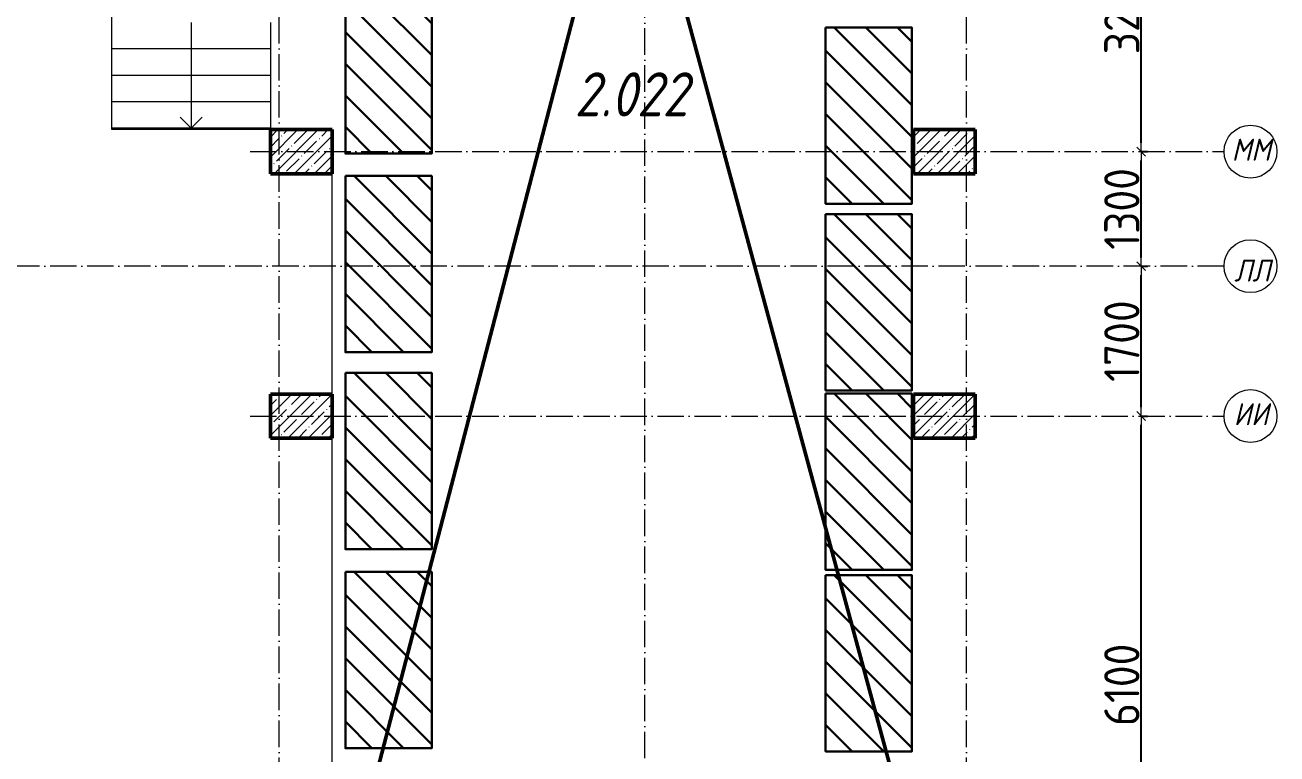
# Model space of a CAD drawing. Header units: millimetres. Extents: x -356862 to 418287, y 0 to 839748.
# Drawn here: x 232895 to 247103, y 516563 to 524833 of the extents above; entities that cross this region are included whole.
import ezdxf

# ---------------------------------------------------------------- set-up
doc = ezdxf.new("R2010")
doc.units = ezdxf.units.MM
doc.linetypes.add('50_200_ШТРИХ_1Т_ш5_п1_п1_', pattern=[700, 500, -100, 0, -100])
for name, color, linetype, lineweight in [('0) строит. леса', 20, 'Continuous', 30), ('A-____-____-DIMS', 7, 'Continuous', 9), ('A-DETL-____-OTLN-1', 7, 'Continuous', 50), ('A-FLOR-____-OTLN', 7, 'Continuous', 9), ('S-COLS-____-MCUT', 7, 'Continuous', 50), ('S-COLS-____-OTLN', 7, 'Continuous', 9), ('S-GRID-____-IDEN', 7, 'Continuous', 9), ('S-GRID-____-OTLN-1', 7, '50_200_ШТРИХ_1Т_ш5_п1_п1_', 9), ('S-STRS-____-OTLN-1', 7, 'Continuous', 9), ('Марки помещений', 7, 'Continuous', 9)]:
    doc.layers.add(name, color=color, linetype=linetype, lineweight=lineweight)
doc.styles.add('ISOCPEUR_I_2', font='isocpeui.ttf', dxfattribs={"width": 0.85, "height": 2.3})
doc.styles.add('ISOCPEUR_I_9', font='isocpeui.ttf', dxfattribs={"width": 0.9, "height": 250})
doc.styles.add('СПДС', font='isocpeur.ttf', dxfattribs={"width": 0.9})
doc.dimstyles.new('Размера А3', dxfattribs={"dimtxt": 200, "dimasz": 100, "dimexe": 70, "dimexo": 100, "dimgap": 20, "dimtad": 1, "dimdec": 0, "dimrnd": 10, "dimzin": 0, "dimdsep": 46, "dimtxsty": 'СПДС', "dimblk": 'ARROWHEAD_6', "dimcen": 1, "dimclrd": 256, "dimclre": 256, "dimclrt": 256, "dimazin": 0, "dimtfac": 1, "dimtdec": 0, "dimtmove": 2, "dimatfit": 3, "dimfxl": 1, "dimtolj": 1, "dimtzin": 0, "dimarcsym": 0})

# ---------------------------------------------------------------- blocks, each defined once
blk = doc.blocks.new('BSC_Колонна _Прямоугольная - 500х700-V96-АР1_План отверстий 3 этажа в осях 1-64_Ю-ЯЯ')
at = {"layer": 'S-COLS-____-OTLN'}
h = blk.add_hatch(dxfattribs=at)
h.set_pattern_fill('FP_101', color=256, style=0, pattern_type=2)
h.set_pattern_definition([(315, (-64381.04, 93600), (114.04925, 114.04925), []), (315, (-64381.04, 93485.95), (114.04925, 114.04925), [201.613, -40.323, 3.353, -36.97])])
h.paths.add_polyline_path([(-250, 350), (-250, -350), (250, -350), (250, 350)], flags=0)
at = {"layer": 'S-COLS-____-MCUT'}
for p, q in [((250, 350), (-250, 350)), ((-250, 350), (-250, -350)), ((250, -350), (250, 350)), ((-250, -350), (250, -350))]:
    blk.add_line(p, q, dxfattribs=at)
blk = doc.blocks.new('BSC_Колонна _Прямоугольная - 500х700-V105-АР1_План отверстий 3 этажа в осях 1-64_Ю-ЯЯ')
at = {"layer": 'S-COLS-____-OTLN'}
h = blk.add_hatch(dxfattribs=at)
h.set_pattern_fill('FP_110', color=256, style=0, pattern_type=2)
h.set_pattern_definition([(315, (-64381.04, 100900), (114.04925, 114.04925), []), (315, (-64381.04, 100785.95), (114.04925, 114.04925), [201.613, -40.323, 3.353, -36.97])])
h.paths.add_polyline_path([(-250, 350), (-250, -350), (250, -350), (250, 350)], flags=0)
at = {"layer": 'S-COLS-____-MCUT'}
for p, q in [((250, 350), (-250, 350)), ((-250, 350), (-250, -350)), ((250, -350), (250, 350)), ((-250, -350), (250, -350))]:
    blk.add_line(p, q, dxfattribs=at)
blk = doc.blocks.new('BSC_Колонна _Прямоугольная - 500х700-V108-АР1_План отверстий 3 этажа в осях 1-64_Ю-ЯЯ')
at = {"layer": 'S-COLS-____-OTLN'}
h = blk.add_hatch(dxfattribs=at)
h.set_pattern_fill('FP_113', color=256, style=0, pattern_type=2)
h.set_pattern_definition([(315, (-61381.04, 93600), (114.04925, 114.04925), []), (315, (-61381.04, 93485.95), (114.04925, 114.04925), [201.613, -40.323, 3.353, -36.97])])
h.paths.add_polyline_path([(-250, 350), (-250, -350), (250, -350), (250, 350)], flags=0)
at = {"layer": 'S-COLS-____-MCUT'}
for p, q in [((250, 350), (-250, 350)), ((-250, 350), (-250, -350)), ((250, -350), (250, 350)), ((-250, -350), (250, -350))]:
    blk.add_line(p, q, dxfattribs=at)
blk = doc.blocks.new('BSC_Колонна _Прямоугольная - 500х700-V109-АР1_План отверстий 3 этажа в осях 1-64_Ю-ЯЯ')
at = {"layer": 'S-COLS-____-OTLN'}
h = blk.add_hatch(dxfattribs=at)
h.set_pattern_fill('FP_114', color=256, style=0, pattern_type=2)
h.set_pattern_definition([(315, (-61381.04, 100900), (114.04925, 114.04925), []), (315, (-61381.04, 100785.95), (114.04925, 114.04925), [201.613, -40.323, 3.353, -36.97])])
h.paths.add_polyline_path([(-250, 350), (-250, -350), (250, -350), (250, 350)], flags=0)
at = {"layer": 'S-COLS-____-MCUT'}
for p, q in [((250, 350), (-250, 350)), ((-250, 350), (-250, -350)), ((250, -350), (250, 350)), ((-250, -350), (250, -350))]:
    blk.add_line(p, q, dxfattribs=at)
blk = doc.blocks.new('Ось сетки - Круг_Ø6_00__ISO-2_5_0_9K_-25732049-АР1_План отверстий 3 этажа в осях 1-64_Ю-ЯЯ')
at = {"layer": 'S-GRID-____-IDEN'}
blk.add_circle((0, 0), 3, dxfattribs=at)
blk = doc.blocks.new('ARROWHEAD_6')
at = {"color": 0, "linetype": 'Continuous'}
for p, q in [((0, 0), (-1, 0)), ((-0.5, -0.5), (0.5, 0.5))]:
    blk.add_line(p, q, dxfattribs=at)
blk = doc.blocks.new('*D2653')
at = {"layer": 'A-____-____-DIMS', "lineweight": -2, "transparency": 16777216}
for p, q in [((245557, 520397), (245633, 520397)), ((245563, 514397), (245563, 520297)), ((245557, 514297), (245633, 514297))]:
    blk.add_line(p, q, dxfattribs=at)
at = {"layer": 'Defpoints', "color": 0, "transparency": 16777216}
for p in [(245457, 520397), (245563, 520397), (245457, 514297)]:
    blk.add_point(p, dxfattribs=at)
at = {"layer": 'A-____-____-DIMS', "lineweight": -2, "transparency": 16777216, "xscale": 100, "yscale": 100, "zscale": 100}
for p, rotation in [((245563, 520397), 90), ((245563, 514297), 270)]:
    blk.add_blockref('ARROWHEAD_6', p, dxfattribs=dict(at, rotation=rotation))
at = {"layer": 'A-____-____-DIMS', "transparency": 16777216, "insert": (245343, 517347), "char_height": 400, "attachment_point": 5, "rotation": 90, "style": 'СПДС'}
blk.add_mtext('\\A1;6100', dxfattribs=at)
blk = doc.blocks.new('*D2654')
at = {"layer": 'A-____-____-DIMS', "lineweight": -2, "transparency": 16777216}
for p, q in [((245557, 522097), (245633, 522097)), ((245563, 520497), (245563, 521997)), ((245557, 520397), (245633, 520397))]:
    blk.add_line(p, q, dxfattribs=at)
at = {"layer": 'Defpoints', "color": 0, "transparency": 16777216}
for p in [(245457, 522097), (245563, 522097), (245457, 520397)]:
    blk.add_point(p, dxfattribs=at)
at = {"layer": 'A-____-____-DIMS', "lineweight": -2, "transparency": 16777216, "xscale": 100, "yscale": 100, "zscale": 100}
for p, rotation in [((245563, 522097), 90), ((245563, 520397), 270)]:
    blk.add_blockref('ARROWHEAD_6', p, dxfattribs=dict(at, rotation=rotation))
at = {"layer": 'A-____-____-DIMS', "transparency": 16777216, "insert": (245343, 521247), "char_height": 400, "attachment_point": 5, "rotation": 90, "style": 'СПДС'}
blk.add_mtext('\\A1;1700', dxfattribs=at)
blk = doc.blocks.new('*D2655')
at = {"layer": 'A-____-____-DIMS', "lineweight": -2, "transparency": 16777216}
for p, q in [((245557, 523397), (245633, 523397)), ((245563, 522197), (245563, 523297)), ((245557, 522097), (245633, 522097))]:
    blk.add_line(p, q, dxfattribs=at)
at = {"layer": 'Defpoints', "color": 0, "transparency": 16777216}
for p in [(245457, 523397), (245563, 523397), (245457, 522097)]:
    blk.add_point(p, dxfattribs=at)
at = {"layer": 'A-____-____-DIMS', "lineweight": -2, "transparency": 16777216, "xscale": 100, "yscale": 100, "zscale": 100}
for p, rotation in [((245563, 523397), 90), ((245563, 522097), 270)]:
    blk.add_blockref('ARROWHEAD_6', p, dxfattribs=dict(at, rotation=rotation))
at = {"layer": 'A-____-____-DIMS', "transparency": 16777216, "insert": (245343, 522747), "char_height": 400, "attachment_point": 5, "rotation": 90, "style": 'СПДС'}
blk.add_mtext('\\A1;1300', dxfattribs=at)
blk = doc.blocks.new('*D2656')
at = {"layer": 'A-____-____-DIMS', "lineweight": -2, "transparency": 16777216}
for p, q in [((245557, 526597), (245633, 526597)), ((245563, 523497), (245563, 526497)), ((245557, 523397), (245633, 523397))]:
    blk.add_line(p, q, dxfattribs=at)
at = {"layer": 'Defpoints', "color": 0, "transparency": 16777216}
for p in [(245457, 526597), (245563, 526597), (245457, 523397)]:
    blk.add_point(p, dxfattribs=at)
at = {"layer": 'A-____-____-DIMS', "lineweight": -2, "transparency": 16777216, "xscale": 100, "yscale": 100, "zscale": 100}
for p, rotation in [((245563, 526597), 90), ((245563, 523397), 270)]:
    blk.add_blockref('ARROWHEAD_6', p, dxfattribs=dict(at, rotation=rotation))
at = {"layer": 'A-____-____-DIMS', "transparency": 16777216, "insert": (245343, 524997), "char_height": 400, "attachment_point": 5, "rotation": 90, "style": 'СПДС'}
blk.add_mtext('\\A1;3200', dxfattribs=at)

msp = doc.modelspace()

# ---------------------------------------------------------------- hatches: boundary and pattern name
at = {"layer": '0) строит. леса'}
h = msp.add_hatch(dxfattribs=at)
h.set_pattern_fill('ANSI31', color=256, scale=80, angle=-90)
h.set_pattern_definition([(315, (382548.66, 524934.03), (179.60512, 179.60512), [])])
h.paths.add_polyline_path([(236530.1605, 525374.2553), (236530.1605, 523374.2553), (237510.1605, 523374.2553), (237510.1605, 525374.2553)])
h = msp.add_hatch(dxfattribs=at)
h.set_pattern_fill('ANSI31', color=256, scale=80, angle=-90)
h.set_pattern_definition([(315, (387999.6, 524364.65), (179.60512, 179.60512), [])])
h.paths.add_polyline_path([(241981.1075, 524804.8824), (241981.1075, 522804.8824), (242961.1075, 522804.8824), (242961.1075, 524804.8824)])
h = msp.add_hatch(dxfattribs=at)
h.set_pattern_fill('ANSI31', color=256, scale=80, angle=-90)
h.set_pattern_definition([(315, (382548.66, 522680.45), (179.60512, 179.60512), [])])
h.paths.add_polyline_path([(236530.1605, 523120.6764), (236530.1605, 521120.6764), (237510.1605, 521120.6764), (237510.1605, 523120.6764)])
h = msp.add_hatch(dxfattribs=at)
h.set_pattern_fill('ANSI31', color=256, scale=80, angle=-90)
h.set_pattern_definition([(315, (387999.6, 522247.12), (179.60512, 179.60512), [])])
h.paths.add_polyline_path([(241981.1075, 522687.3443), (241981.1075, 520687.3443), (242961.1075, 520687.3443), (242961.1075, 522687.3443)])
h = msp.add_hatch(dxfattribs=at)
h.set_pattern_fill('ANSI31', color=256, scale=80, angle=-90)
h.set_pattern_definition([(315, (382548.66, 520445.44), (179.60512, 179.60512), [])])
h.paths.add_polyline_path([(236530.1605, 520885.6707), (236530.1605, 518885.6707), (237510.1605, 518885.6707), (237510.1605, 520885.6707)])
h = msp.add_hatch(dxfattribs=at)
h.set_pattern_fill('ANSI31', color=256, scale=80, angle=-90)
h.set_pattern_definition([(315, (387999.6, 520210.8), (179.60512, 179.60512), [])])
h.paths.add_polyline_path([(241981.1075, 520651.0217), (241981.1075, 518651.0217), (242961.1075, 518651.0217), (242961.1075, 520651.0217)])
h = msp.add_hatch(dxfattribs=at)
h.set_pattern_fill('ANSI31', color=256, scale=80, angle=-90)
h.set_pattern_definition([(315, (382548.66, 518188.13), (179.60512, 179.60512), [])])
h.paths.add_polyline_path([(236530.1605, 518628.3568), (236530.1605, 516628.3568), (237510.1605, 516628.3568), (237510.1605, 518628.3568)])
h = msp.add_hatch(dxfattribs=at)
h.set_pattern_fill('ANSI31', color=256, scale=80, angle=-90)
h.set_pattern_definition([(315, (387999.6, 518151.23), (179.60512, 179.60512), [])])
h.paths.add_polyline_path([(241981.1075, 518591.4549), (241981.1075, 516591.4549), (242961.1075, 516591.4549), (242961.1075, 518591.4549)])

# ---------------------------------------------------------------- linework, layer by layer
for points in [[(236530.1605, 525374.2553), (236530.1605, 523374.2553), (237510.1605, 523374.2553), (237510.1605, 525374.2553)], [(241981.1075, 524804.8824), (241981.1075, 522804.8824), (242961.1075, 522804.8824), (242961.1075, 524804.8824)], [(236530.1605, 523120.6764), (236530.1605, 521120.6764), (237510.1605, 521120.6764), (237510.1605, 523120.6764)], [(241981.1075, 522687.3443), (241981.1075, 520687.3443), (242961.1075, 520687.3443), (242961.1075, 522687.3443)], [(236530.1605, 520885.6707), (236530.1605, 518885.6707), (237510.1605, 518885.6707), (237510.1605, 520885.6707)], [(241981.1075, 520651.0217), (241981.1075, 518651.0217), (242961.1075, 518651.0217), (242961.1075, 520651.0217)], [(236530.1605, 518628.3568), (236530.1605, 516628.3568), (237510.1605, 516628.3568), (237510.1605, 518628.3568)], [(241981.1075, 518591.4549), (241981.1075, 516591.4549), (242961.1075, 516591.4549), (242961.1075, 518591.4549)]]:
    msp.add_lwpolyline(points, close=True, dxfattribs=at)
at = {"layer": 'A-DETL-____-OTLN-1'}
for p, q in [((236379.0567, 514396.983), (243179.0567, 540546.983)), ((236379.0567, 539846.983), (243179.0567, 514696.983))]:
    msp.add_line(p, q, dxfattribs=at)
at = {"layer": 'A-FLOR-____-OTLN'}
for p, q in [((233879.0567, 523646.983), (233879.0567, 532246.983)), ((235679.0567, 523646.983), (233879.0567, 523646.983)), ((236379.0567, 520646.983), (236379.0567, 523146.983)), ((236379.0567, 520646.983), (236379.0567, 523146.983)), ((236379.0567, 514696.983), (236379.0567, 520146.983)), ((236379.0567, 514696.983), (236379.0567, 520146.983))]:
    msp.add_line(p, q, dxfattribs=at)
at = {"layer": 'S-GRID-____-OTLN-1', "color": 251, "ltscale": 0.6, "true_color": 0x636466}
for p, q in [((235779.0567, 498996.983), (235779.0567, 549908.7924)), ((239929.0567, 508532.6233), (239929.0567, 549908.7924)), ((243579.0567, 498996.983), (243579.0567, 549908.7924)), ((235450.3211, 523396.983), (246503.4633, 523396.983)), ((246503.4633, 522096.983), (137760.2865, 522096.983)), ((235450.3211, 520396.983), (246503.4633, 520396.983))]:
    msp.add_line(p, q, dxfattribs=at)
at = {"layer": 'S-STRS-____-OTLN-1'}
for p, q in [((234779.0567, 524861.983), (234779.0567, 524561.983)), ((235679.0567, 524861.983), (235679.0567, 524561.983)), ((235679.0567, 524561.983), (233879.0567, 524561.983)), ((235679.0567, 524561.983), (233879.0567, 524561.983)), ((234779.0567, 524561.983), (234779.0567, 524261.983)), ((235679.0567, 524561.983), (235679.0567, 524261.983)), ((235679.0567, 524261.983), (233879.0567, 524261.983)), ((235679.0567, 524261.983), (233879.0567, 524261.983)), ((234779.0567, 524261.983), (234779.0567, 523961.983)), ((235679.0567, 524261.983), (235679.0567, 523961.983)), ((235679.0567, 523961.983), (233879.0567, 523961.983)), ((235679.0567, 523961.983), (233879.0567, 523961.983)), ((234779.0567, 523961.983), (234779.0567, 523661.983)), ((235679.0567, 523961.983), (235679.0567, 523661.983)), ((234779.0567, 523661.983), (234654.0567, 523786.983)), ((234779.0567, 523661.983), (234904.0567, 523786.983)), ((235679.0567, 523661.983), (233879.0567, 523661.983))]:
    msp.add_line(p, q, dxfattribs=at)

# ---------------------------------------------------------------- block references
at = {"layer": 'S-COLS-____-OTLN', "rotation": 89.9999999999999}
for name, p in [('BSC_Колонна _Прямоугольная - 500х700-V96-АР1_План отверстий 3 этажа в осях 1-64_Ю-ЯЯ', (236029.0567, 523396.983)), ('BSC_Колонна _Прямоугольная - 500х700-V105-АР1_План отверстий 3 этажа в осях 1-64_Ю-ЯЯ', (243329.0567, 523396.983)), ('BSC_Колонна _Прямоугольная - 500х700-V108-АР1_План отверстий 3 этажа в осях 1-64_Ю-ЯЯ', (236029.0567, 520396.983)), ('BSC_Колонна _Прямоугольная - 500х700-V109-АР1_План отверстий 3 этажа в осях 1-64_Ю-ЯЯ', (243329.0567, 520396.983))]:
    msp.add_blockref(name, p, dxfattribs=at)
at = {"layer": 'S-GRID-____-IDEN', "xscale": 99.99999999999993, "yscale": 99.99999999999993, "zscale": 99.99999999999993}
for p, rotation in [((246803.4633, 523396.983), 269.9999999999995), ((246803.4633, 522096.983), 89.9999999999998), ((246803.4633, 520396.983), 269.9999999999995)]:
    msp.add_blockref('Ось сетки - Круг_Ø6_00__ISO-2_5_0_9K_-25732049-АР1_План отверстий 3 этажа в осях 1-64_Ю-ЯЯ', p, dxfattribs=dict(at, rotation=rotation))

# ---------------------------------------------------------------- texts
at = {"layer": 'S-GRID-____-IDEN', "char_height": 250, "attachment_point": 1, "style": 'ISOCPEUR_I_9'}
for s, insert, width in [('ММ', (246589.3838, 523543.6154), 505.063125), ('ЛЛ', (246618.3929, 522173.0588), 447.341625), ('ИИ', (246613.2338, 520543.6154), 447.341625)]:
    msp.add_mtext(s, dxfattribs=dict(at, insert=insert, width=width))
at = {"layer": 'Марки помещений', "insert": (239130.9586, 524297.3096), "char_height": 500, "width": 737.5525, "attachment_point": 1, "style": 'ISOCPEUR_I_2'}
msp.add_mtext('2.022', dxfattribs=at)

# ---------------------------------------------------------------- dimensions: what is measured, and where the dimension line sits
at = {"layer": 'A-____-____-DIMS'}
for base, p1, p2, picture, middle in [((245563.2982, 526596.983), (245457.2322, 523396.983), (245457.2322, 526596.983), '*D2656', (245343.2982, 524996.983)), ((245563.2982, 523396.983), (245457.2322, 522096.983), (245457.2322, 523396.983), '*D2655', (245343.2982, 522746.983)), ((245563.2982, 522096.983), (245457.2322, 520396.983), (245457.2322, 522096.983), '*D2654', (245343.2982, 521246.983)), ((245563.2982, 520396.983), (245457.2322, 514296.983), (245457.2322, 520396.983), '*D2653', (245343.2982, 517346.983))]:
    dim = msp.add_linear_dim(base=base, p1=p1, p2=p2, angle=90, dimstyle='Размера А3', override={"dimtxt": 400}, dxfattribs=at)
    dim.commit()
    dim.dimension.update_dxf_attribs({"geometry": picture, "text_midpoint": middle})

doc.saveas('drawing.dxf')
